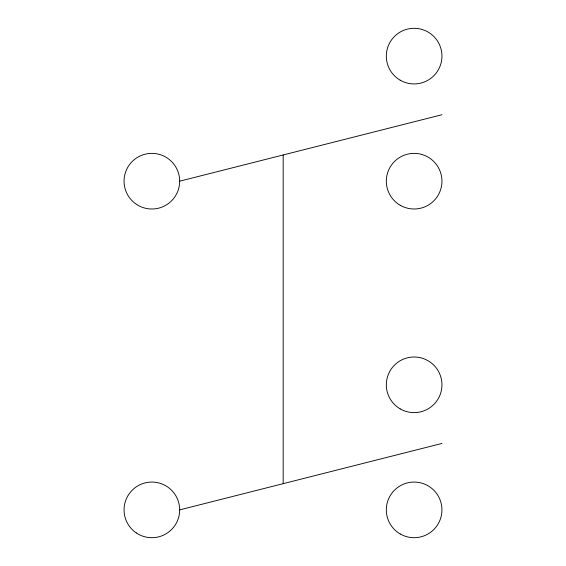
<?xml version="1.0" encoding="UTF-8"?>
<svg xmlns="http://www.w3.org/2000/svg" width="566" height="566" viewBox="0 0 566 566"><rect width="100%" height="100%" fill="white"/><g stroke="black" fill="none" stroke-linecap="round" stroke-linejoin="round"><path stroke-width="0.85" d="M179.684 181.184A27.819 27.819 0 0 0 137.955 157.093A27.819 27.819 0 0 0 137.955 205.274A27.819 27.819 0 0 0 179.684 181.184L441.947 114.735M179.684 509.881L441.947 443.44M283.184 154.964L283.184 483.661M400.226 408.907A27.819 27.819 0 0 0 441.947 384.816A27.819 27.819 0 0 0 400.226 360.726A27.819 27.819 0 0 0 400.226 408.907M400.226 533.971A27.819 27.819 0 0 0 441.947 509.881A27.819 27.819 0 0 0 400.226 485.791A27.819 27.819 0 0 0 400.226 533.971M136.272 532.917A27.819 27.819 0 0 0 179.613 511.869A27.819 27.819 0 0 0 139.71 484.864A27.819 27.819 0 0 0 136.272 532.917M400.226 80.209A27.819 27.819 0 0 0 441.947 56.119A27.819 27.819 0 0 0 400.226 32.029A27.819 27.819 0 0 0 400.226 80.209M400.226 205.274A27.819 27.819 0 0 0 441.947 181.184A27.819 27.819 0 0 0 400.226 157.093A27.819 27.819 0 0 0 400.226 205.274"/></g></svg>
